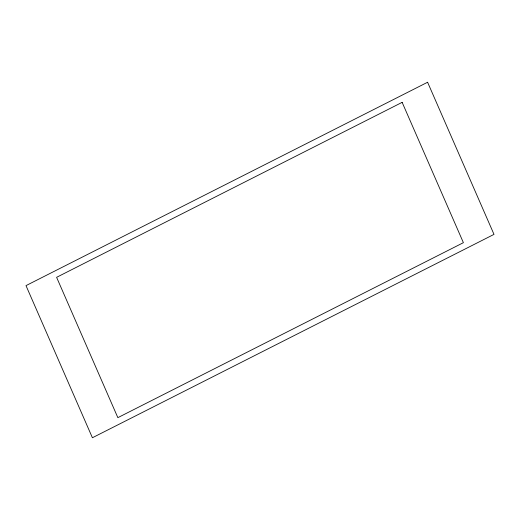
<?xml version="1.0" encoding="UTF-8"?>
<svg xmlns="http://www.w3.org/2000/svg" width="520" height="520" viewBox="0 0 520 520"><rect width="100%" height="100%" fill="white"/><g stroke="black" fill="none" stroke-linecap="round" stroke-linejoin="round"><path stroke-width="0.78" d="M427.596 82.251L26 285.617L92.404 437.749L494 234.383L427.596 82.251M402.142 102.349L56.609 277.322L117.858 417.651L463.392 242.678L402.142 102.349"/></g></svg>
